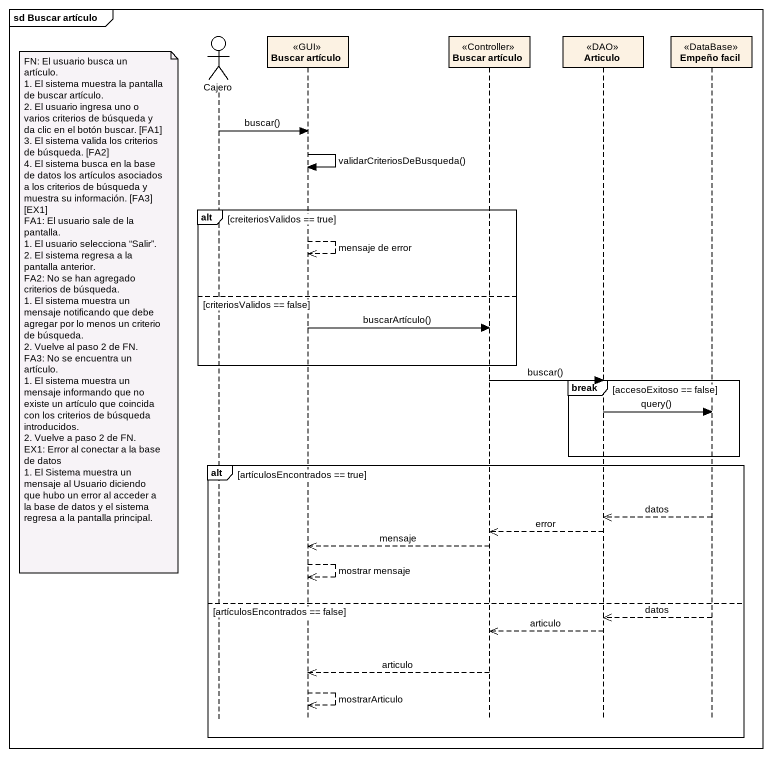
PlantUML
@startuml
mainframe sd Buscar artículo
hide footbox
actor Cajero
participant "Buscar artículo" as Buscar_artículo <<GUI>>
participant "Buscar artículo" as Buscar_artículo_2 <<Controller>>
participant Articulo <<DAO>>
participant "Empeño facil" as Empeño_facil <<DataBase>>

Cajero -> Buscar_artículo : buscar()
Buscar_artículo -> Buscar_artículo : validarCriteriosDeBusqueda()
alt creiteriosValidos == true
  Buscar_artículo -->> Buscar_artículo : mensaje de error
else criteriosValidos == false
  note left of Cajero
    FN: El usuario busca un artículo.
    1. El sistema muestra la pantalla de buscar artículo.
    2. El usuario ingresa uno o varios criterios de búsqueda y da clic en el botón buscar. [FA1]
    3. El sistema valida los criterios de búsqueda. [FA2]
    4. El sistema busca en la base de datos los artículos asociados a los criterios de búsqueda y muestra su información. [FA3] [EX1]
    FA1: El usuario sale de la pantalla.
    1. El usuario selecciona “Salir”.
    2. El sistema regresa a la pantalla anterior.
    FA2: No se han agregado criterios de búsqueda.
    1. El sistema muestra un mensaje notificando que debe agregar por lo menos un criterio de búsqueda.
    2. Vuelve al paso 2 de FN.
    FA3: No se encuentra un artículo.
    1. El sistema muestra un mensaje informando que no existe un artículo que coincida con los criterios de búsqueda introducidos.
    2. Vuelve a paso 2 de FN.
    EX1: Error al conectar a la base de datos
    1. El Sistema muestra un mensaje al Usuario diciendo que hubo un error al acceder a la base de datos y el sistema regresa a la pantalla principal.
  end note
  Buscar_artículo -> Buscar_artículo_2 : buscarArtículo()
end
break accesoExitoso == false
  Buscar_artículo_2 -> Articulo : buscar()
  Articulo -> Empeño_facil : query()
end
alt artículosEncontrados == true
  Empeño_facil -->> Articulo : datos
  Articulo -->> Buscar_artículo_2 : error
  Buscar_artículo_2 -->> Buscar_artículo : mensaje
  Buscar_artículo -->> Buscar_artículo : mostrar mensaje
else artículosEncontrados == false
  Empeño_facil -->> Articulo : datos
  Articulo -->> Buscar_artículo_2 : articulo
  Buscar_artículo_2 -->> Buscar_artículo : articulo
  Buscar_artículo -->> Buscar_artículo : mostrarArticulo
end
@enduml
